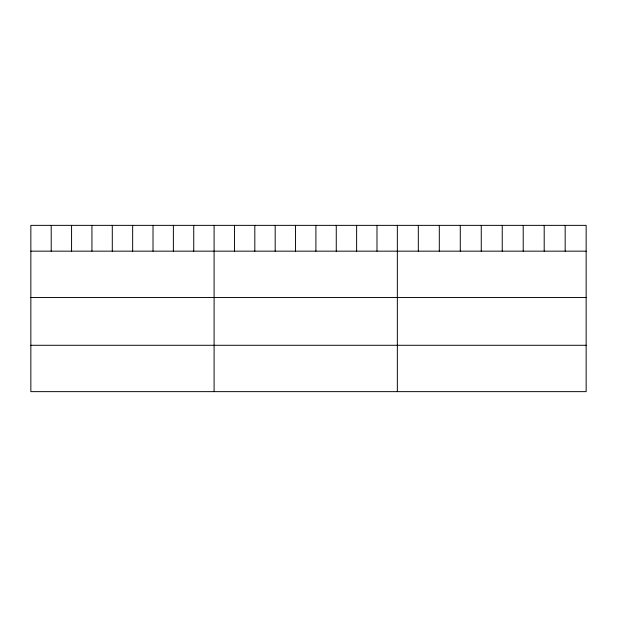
<?xml version="1.0" encoding="UTF-8"?>
<svg xmlns="http://www.w3.org/2000/svg" width="617" height="617" viewBox="0 0 617 617"><rect width="100%" height="100%" fill="white"/><g stroke="black" fill="none" stroke-linecap="round" stroke-linejoin="round"><path stroke-width="0.93" d="M586.15 251.158L586.15 391.641L30.85 391.641L30.85 225.359L586.15 225.359L586.15 251.158L30.85 251.158M30.85 297.517L586.15 297.517M30.85 345.281L586.15 345.281M565.172 225.359L565.172 251.158M544.194 225.359L544.194 251.158M523.216 225.359L523.216 251.158M502.238 225.359L502.238 251.158M481.26 225.359L481.26 251.158M460.282 225.359L460.282 251.158M439.304 225.359L439.304 251.158M418.326 225.359L418.326 251.158M397.348 225.359L397.348 391.641M376.987 225.359L376.987 251.158M356.626 225.359L356.626 251.158M336.265 225.359L336.265 251.158M315.904 225.359L315.904 251.158M295.543 225.359L295.543 251.158M275.182 225.359L275.182 251.158M254.821 225.359L254.821 251.158M234.46 225.359L234.46 251.158M214.099 225.359L214.099 391.641M193.738 225.359L193.738 251.158M173.377 225.359L173.377 251.158M153.016 225.359L153.016 251.158M132.655 225.359L132.655 251.158M112.294 225.359L112.294 251.158M91.933 225.359L91.933 251.158M71.572 225.359L71.572 251.158M51.211 225.359L51.211 251.158"/></g></svg>
